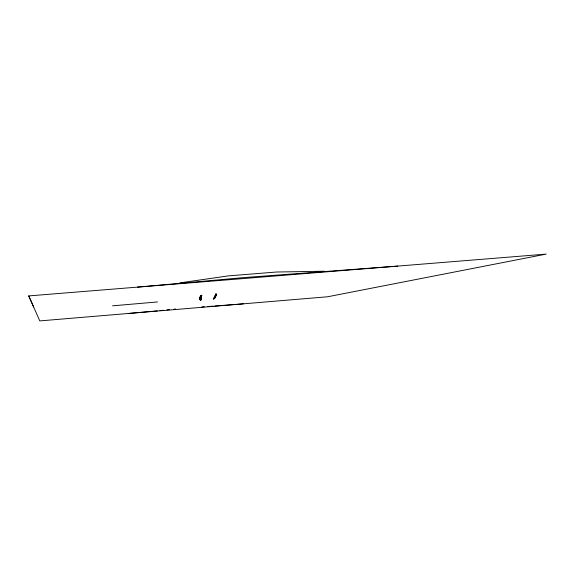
<?xml version="1.0" encoding="UTF-8"?>
<svg xmlns="http://www.w3.org/2000/svg" width="575" height="575" viewBox="0 0 575 575"><rect width="100%" height="100%" fill="white"/><g stroke="black" fill="none" stroke-linecap="round" stroke-linejoin="round"><path stroke-width="0.86" d="M179.882 282.886L228.34 275.885L276.496 272.018L324.372 271.22M157.507 301.947L112.571 305.828M159.922 310.608L163.415 310.256M166.908 309.903L169.532 309.645M173.902 309.206L175.648 309.034M201.336 295.356C199.568 295.564 203.198 295.183 201.437 295.392M201.157 295.708C199.511 295.902 203.004 295.543 201.257 295.744M200.459 298.267C198.821 298.461 202.206 298.109 200.56 298.303M200.481 299.446C198.972 299.618 202.213 299.287 200.582 299.474M128.239 313.49L157.298 310.867M137.554 287.126L243.527 277.617L397.749 266.096M28.75 295.917L546.25 254.092L327.628 296.765L39.783 320.908L28.75 295.917L33.623 306.957M200.991 296.06C202.961 295.938 199.223 296.204 201.099 296.089M200.502 297.922C202.364 297.793 198.821 298.066 200.603 297.951M200.61 299.985C202.378 299.863 198.928 300.136 200.704 300.013M214.849 306.044L220.196 305.627M221.972 305.49L243.347 303.837M215.165 296.65C216.804 296.549 213.411 296.801 215.036 296.7M215.014 297.009C216.624 296.923 213.282 297.153 214.892 297.059M214.669 297.649C216.257 297.562 212.966 297.785 214.554 297.699M214.338 298.001C212.843 298.087 216.035 297.864 214.453 297.958M213.871 298.598C212.383 298.684 215.575 298.468 213.986 298.554M213.735 298.849C215.273 298.763 212.074 298.986 213.62 298.892M215.92 294.141C214.159 294.242 217.824 293.99 216.056 294.084M215.877 294.479C214.252 294.572 217.724 294.328 216.006 294.429M215.647 295.485C213.95 295.586 217.451 295.334 215.776 295.428M215.639 295.636C217.3 295.543 213.85 295.78 215.51 295.687M215.359 296.111C213.677 296.211 217.17 295.967 215.481 296.06M215.194 296.384C213.541 296.492 216.962 296.24 215.323 296.333M201.796 306.921L204.405 306.748M207.891 306.511L213.109 306.159M200.344 296.456L201.523 296.362L200.344 296.456M200.229 296.786L201.401 296.693L200.229 296.786M200.129 296.988L201.293 296.894L200.129 296.988M200.1 297.404L201.25 297.311L200.1 297.404M200.05 297.67L201.2 297.577L200.05 297.67M199.928 298.526L201.049 298.439L199.928 298.526M199.935 298.935L201.049 298.849L199.935 298.935M199.963 299.223L201.07 299.129L199.963 299.223M200.071 299.769L201.157 299.683L200.071 299.769M215.373 294.824L216.502 294.738L215.373 294.824M215.302 295.155L216.423 295.076L215.302 295.155M214.317 297.282L215.373 297.203L214.317 297.282M213.699 298.31L214.741 298.231L213.699 298.31"/></g></svg>
